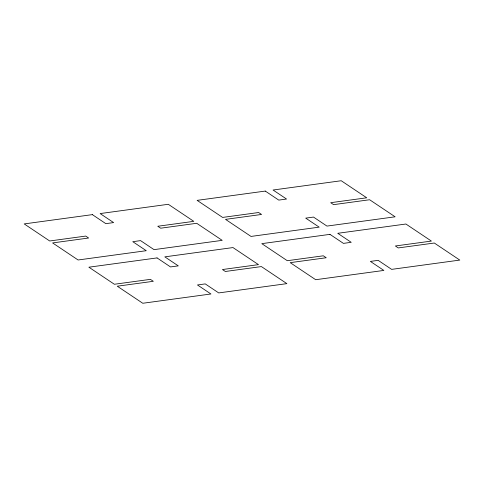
<?xml version="1.0" encoding="UTF-8"?>
<svg xmlns="http://www.w3.org/2000/svg" width="484" height="484" viewBox="0 0 484 484"><rect width="100%" height="100%" fill="white"/><g stroke="black" fill="none" stroke-linecap="round" stroke-linejoin="round"><path stroke-width="0.73" d="M92.359 214.63L24.2 223.917L49.695 240.978L85.716 236.071L88.632 238.019L52.605 242.926L78.099 259.987L146.259 250.7L132.785 241.685L140.566 240.621L154.039 249.641L222.198 240.354L196.704 223.293L160.682 228.2L157.772 226.258L193.794 221.345L168.299 204.29L100.14 213.571L113.619 222.592L105.833 223.65L92.359 214.63M265.28 191.077L197.121 200.364L222.616 217.425L258.644 212.518L261.554 214.46L225.526 219.373L251.021 236.428L319.18 227.147L305.707 218.127L313.487 217.068L326.96 226.088L395.119 216.802L369.631 199.741L333.603 204.647L330.693 202.699L366.721 197.793L341.226 180.738L273.067 190.018L286.54 199.033L278.76 200.098L265.28 191.077M157.04 257.911L88.881 267.198L114.369 284.259L150.397 279.353L153.307 281.301L117.279 286.207L142.774 303.262L210.933 293.982L197.46 284.967L205.24 283.902L218.72 292.923L286.879 283.636L261.384 266.575L225.356 271.482L222.446 269.54L258.474 264.627L232.979 247.572L164.82 256.853L178.293 265.873L170.513 266.932L157.04 257.911M329.961 234.359L261.802 243.646L287.296 260.707L323.318 255.8L326.228 257.742L290.206 262.655L315.701 279.71L383.86 270.429L370.381 261.408L378.167 260.35L391.641 269.37L459.8 260.083L434.305 243.022L398.284 247.929L395.368 245.981L431.395 241.074L405.901 224.013L337.741 233.3L351.215 242.315L343.434 243.379L329.961 234.359"/></g></svg>
